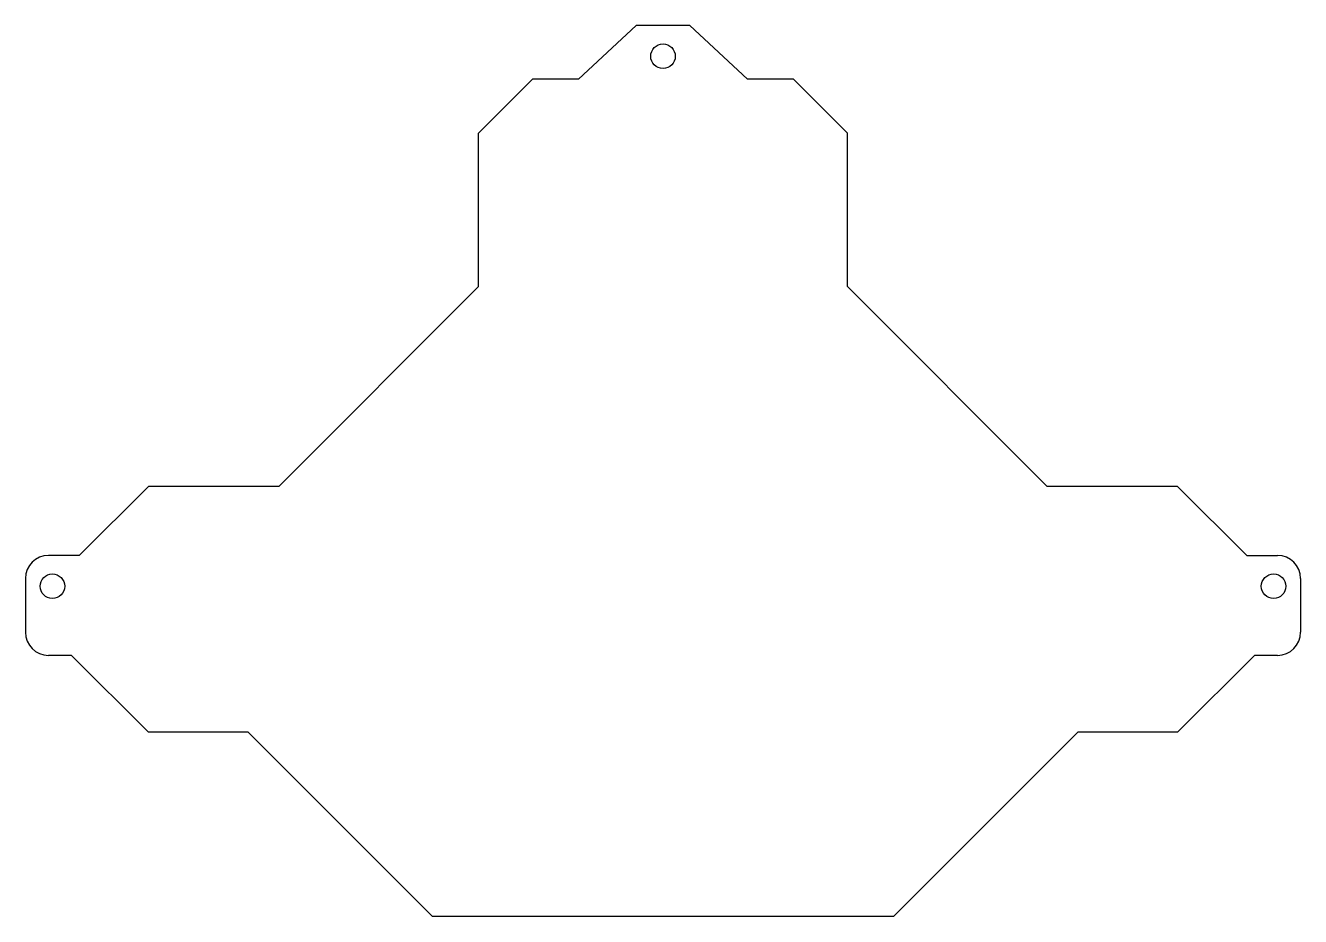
# Model space of a CAD drawing. Extents: x -83 to 83, y -32 to 84.
import ezdxf

# ---------------------------------------------------------------- set-up
doc = ezdxf.new("R2010")
doc.units = 0
doc.layers.add('VISIBLE', color=7, linetype='CONTINUOUS')

msp = doc.modelspace()

# ---------------------------------------------------------------- linework, layer by layer
at = {"layer": 'VISIBLE'}
for p, q in [((-3.5, 84), (-11, 77)), ((3.5, 84), (-3.5, 84)), ((3.5, 84), (11, 77)), ((-24, 70), (-17, 77)), ((-11, 77), (-17, 77)), ((17, 77), (11, 77)), ((17, 77), (24, 70)), ((-24, 50), (-24, 70)), ((24, 50), (24, 70)), ((-50, 24), (-24, 50)), ((24, 50), (50, 24)), ((-67, 24), (-76, 15)), ((-50, 24), (-67, 24)), ((67, 24), (50, 24)), ((67, 24), (76, 15)), ((-76, 15), (-80, 15)), ((76, 15), (80, 15)), ((-83, 12), (-83, 5)), ((83, 12), (83, 5)), ((-77, 2), (-80, 2)), ((-67, -8), (-77, 2)), ((77, 2), (67, -8)), ((80, 2), (77, 2)), ((-54, -8), (-67, -8)), ((-54, -8), (-30, -32)), ((30, -32), (54, -8)), ((67, -8), (54, -8)), ((30, -32), (-30, -32))]:
    msp.add_line(p, q, dxfattribs=at)
for centre in [(0, 80), (-79.5, 11), (79.5, 11)]:
    msp.add_circle(centre, 1.6, dxfattribs=at)
for centre, start, end in [((-80, 12), 90, 180), ((80, 12), 0, 90), ((-80, 5), 180, 270), ((80, 5), 270, 0)]:
    msp.add_arc(centre, 3, start, end, dxfattribs=at)

doc.saveas('drawing.dxf')
